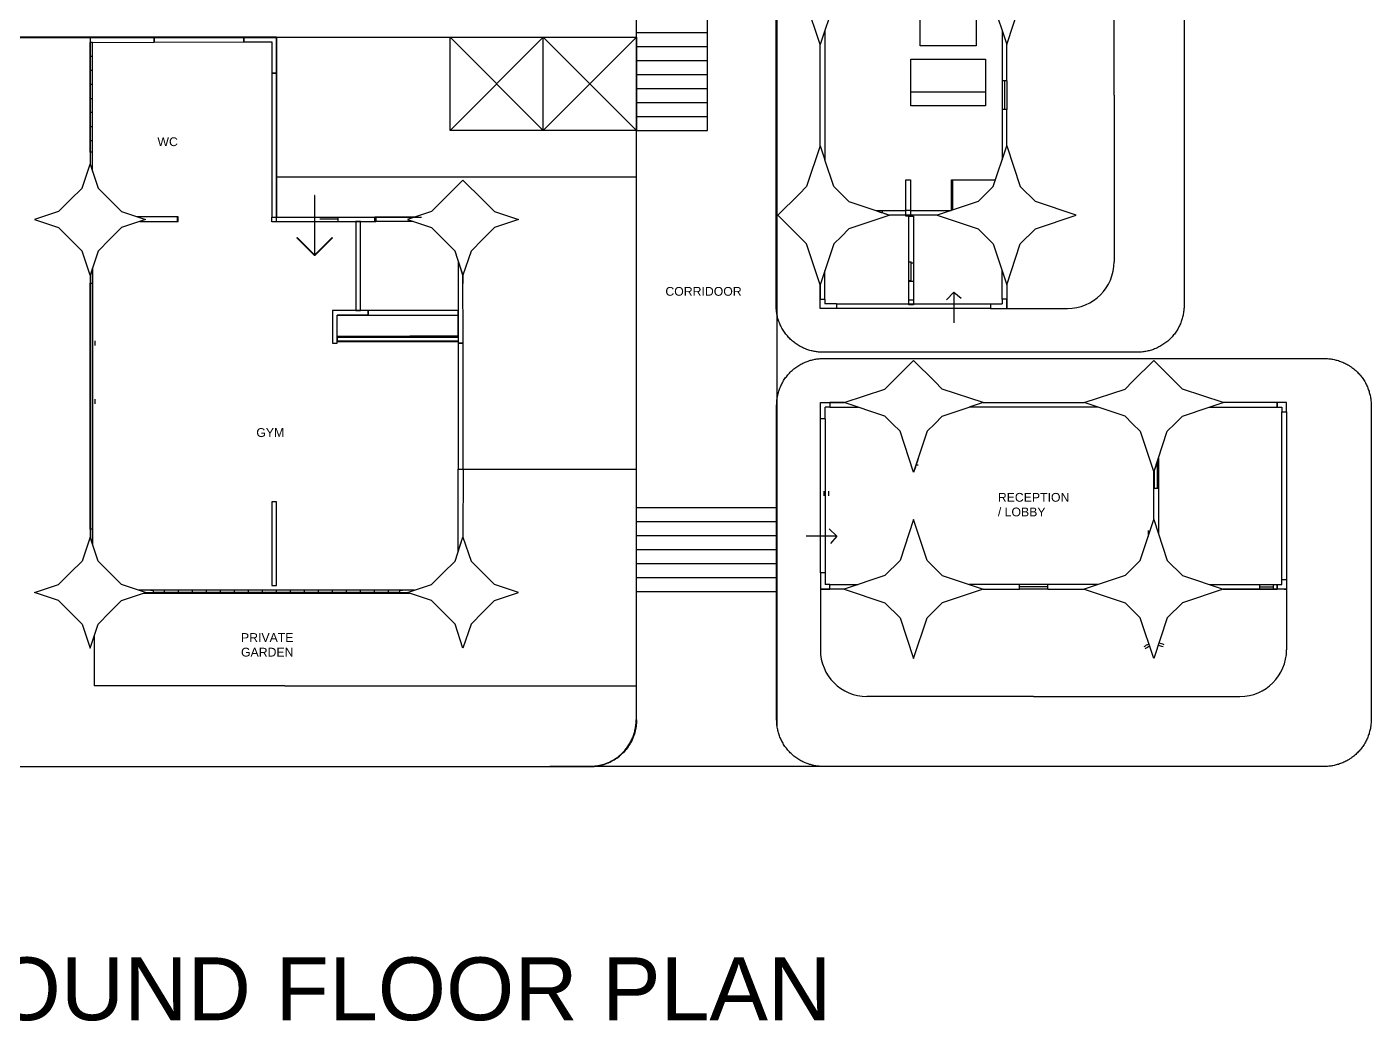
# Model space of a CAD drawing. Header units: metres. Extents: x -79796 to 428529, y -36333 to 94467.
# Drawn here: x -65106 to -36274, y -20671 to 655 of the extents above; entities that cross this region are included whole.
import ezdxf

# ---------------------------------------------------------------- set-up
doc = ezdxf.new("R2010")
doc.units = ezdxf.units.M
for name, color, linetype, true_color in [('floors', 3, 'Continuous', 0x00ff00), ('Make2D$Visible$ClippingPlaneIntersections$columns', 1, 'Continuous', 0xff0000), ('Make2D$Visible$ClippingPlaneIntersections$glasses', 4, 'Continuous', 0x00ffff), ('Make2D$Visible$Curves$balconies', 2, 'Continuous', 0xffff00), ('Make2D$Visible$Curves$columns', 1, 'Continuous', 0xff0000), ('Make2D$Visible$Curves$floors', 3, 'Continuous', 0x00ff00), ('Make2D$Visible$Curves$glasses', 4, 'Continuous', 0x00ffff), ('slabs', 5, 'Continuous', 0x0000ff)]:
    doc.layers.add(name, color=color, linetype=linetype, true_color=true_color)
doc.layers.add('Make2D$Visible$ClippingPlaneIntersections$Default', color=7, linetype='Continuous')
doc.layers.add('Make2D$Visible$Curves$Default', color=7, linetype='Continuous')
doc.styles.add('Default', font='arial.ttf')

# ---------------------------------------------------------------- blocks, each defined once
blk = doc.blocks.new('1B2P-flat-6-flat-1')
at = {"color": 0, "linetype": 'ByBlock', "lineweight": -2}
for p, q in [((953416, 1572562), (954718, 1572562)), ((955718, 1567137), (955718, 1571562)), ((955718, 1567137), (955718, 1563562)), ((953416, 1562562), (954718, 1562562))]:
    blk.add_line(p, q, dxfattribs=at)
at = {"color": 0, "linetype": 'Continuous', "lineweight": -2}
for q in [(952125, 1562750), (952282, 1562255), (952436, 1562783)]:
    blk.add_line((952282, 1562912), q, dxfattribs=at)
at = {"color": 0, "linetype": 'ByBlock', "lineweight": -2}
for centre, start, end in [((954718, 1571562), 0, 90), ((954718, 1563562), 270, 0)]:
    blk.add_arc(centre, 1000, start, end, dxfattribs=at)
at = {"layer": 'Make2D$Visible$ClippingPlaneIntersections$columns'}
for p, q in [((949416, 1571202), (949124, 1570327)), ((949516, 1570902), (949416, 1571202)), ((953124, 1570327), (953416, 1571202)), ((953416, 1571202), (953707, 1570327)), ((949707, 1570327), (949516, 1570902)), ((949124, 1570327), (948963, 1570165)), ((949707, 1570327), (949869, 1570165)), ((953124, 1570327), (952801, 1570004)), ((953707, 1570327), (954031, 1570004)), ((948963, 1570165), (948509, 1569712)), ((949869, 1570165), (950031, 1570004)), ((950905, 1569712), (950031, 1570004)), ((951926, 1569712), (952801, 1570004)), ((954031, 1570004), (954905, 1569712)), ((948509, 1569712), (948963, 1569259)), ((950031, 1569420), (950905, 1569712)), ((952801, 1569420), (951926, 1569712)), ((954905, 1569712), (954031, 1569420)), ((950031, 1569420), (949869, 1569259)), ((952801, 1569420), (953124, 1569097)), ((954031, 1569420), (953707, 1569097)), ((948963, 1569259), (949124, 1569097)), ((949416, 1568222), (949124, 1569097)), ((949707, 1569097), (949416, 1568222)), ((949869, 1569259), (949707, 1569097)), ((953124, 1569097), (953416, 1568222)), ((953416, 1568222), (953707, 1569097)), ((949416, 1566052), (949124, 1565177)), ((953124, 1565177), (953416, 1566052)), ((953416, 1566052), (953707, 1565177)), ((949707, 1565177), (949516, 1565752)), ((948509, 1564562), (948963, 1565015)), ((948963, 1565015), (949124, 1565177)), ((949869, 1565015), (949707, 1565177)), ((950031, 1564854), (949869, 1565015)), ((952801, 1564854), (953124, 1565177)), ((954031, 1564854), (953707, 1565177)), ((950031, 1564854), (950905, 1564562)), ((952801, 1564854), (951926, 1564562)), ((954905, 1564562), (954031, 1564854)), ((948963, 1564109), (948509, 1564562)), ((950905, 1564562), (950031, 1564270)), ((951926, 1564562), (952801, 1564270)), ((954031, 1564270), (954905, 1564562)), ((949869, 1564109), (950031, 1564270)), ((953124, 1563947), (952801, 1564270)), ((953707, 1563947), (954031, 1564270)), ((949124, 1563947), (948963, 1564109)), ((949416, 1563072), (949124, 1563947)), ((949707, 1563947), (949416, 1563072)), ((949707, 1563947), (949869, 1564109)), ((953124, 1563947), (953416, 1563072)), ((953416, 1563072), (953707, 1563947))]:
    blk.add_line(p, q, dxfattribs=at)
at = {"layer": 'Make2D$Visible$ClippingPlaneIntersections$Default'}
for p, q in [((949415, 1572562), (949415, 1572362)), ((949616, 1572562), (949415, 1572562)), ((949616, 1572562), (953216, 1572562)), ((949616, 1572462), (949616, 1572562)), ((953216, 1572562), (953416, 1572562)), ((953216, 1572562), (953216, 1572462)), ((953416, 1572562), (953416, 1572362)), ((949415, 1572362), (949416, 1571201)), ((949516, 1572362), (949415, 1572362)), ((949415, 1572362), (949516, 1572362)), ((949516, 1572462), (949616, 1572462)), ((949516, 1572362), (949516, 1572462)), ((949516, 1570902), (949516, 1572362)), ((953216, 1572462), (949616, 1572462)), ((953316, 1572462), (953216, 1572462)), ((953316, 1572362), (953316, 1572462)), ((953416, 1572362), (953316, 1572362)), ((949516, 1570902), (949416, 1571201)), ((950605, 1569812), (952226, 1569812)), ((951926, 1569712), (950905, 1569712)), ((949516, 1568522), (949516, 1565752)), ((949416, 1568222), (949416, 1568222)), ((949416, 1566052), (949416, 1568222)), ((949416, 1566052), (949516, 1565752)), ((951253, 1565323), (951353, 1565323)), ((951253, 1564662), (951253, 1565323)), ((951353, 1565323), (951353, 1564662)), ((952233, 1565323), (952253, 1565323)), ((952233, 1564664), (952233, 1565323)), ((952253, 1565323), (952253, 1564671)), ((950605, 1564662), (951253, 1564662)), ((951926, 1564562), (950905, 1564562)), ((951353, 1564662), (951253, 1564662)), ((951316, 1562643), (951316, 1564543)), ((951316, 1564543), (951416, 1564543)), ((951353, 1564662), (952226, 1564662)), ((951416, 1564543), (951416, 1562643)), ((949516, 1563372), (949416, 1563072)), ((949516, 1562762), (949516, 1563372)), ((953316, 1562762), (953316, 1563372)), ((949416, 1563072), (949416, 1562762)), ((953416, 1563072), (953416, 1562762)), ((949416, 1562762), (949516, 1562762)), ((949416, 1562562), (949416, 1562762)), ((949516, 1562762), (949516, 1562662)), ((953315, 1562762), (953315, 1562662)), ((953416, 1562762), (953315, 1562762)), ((953416, 1562562), (953416, 1562762)), ((949762, 1562562), (949416, 1562562)), ((949762, 1562662), (949516, 1562662)), ((949762, 1562662), (949762, 1562562)), ((949762, 1562662), (953069, 1562662)), ((953069, 1562562), (949762, 1562562)), ((951416, 1562643), (951316, 1562643)), ((953069, 1562662), (953315, 1562662)), ((953069, 1562662), (953069, 1562562)), ((953069, 1562562), (953416, 1562562))]:
    blk.add_line(p, q, dxfattribs=at)
for centre, radius, start, end in [((995706, 1707272), 144670, 251.83543, 251.96286), ((995702, 1702109), 144656, 251.83538, 251.96287)]:
    blk.add_arc(centre, radius, start, end, dxfattribs=at)
at = {"layer": 'Make2D$Visible$ClippingPlaneIntersections$glasses'}
for p, q in [((953315, 1572281), (953315, 1572362)), ((953315, 1572362), (953416, 1572362)), ((953416, 1572281), (953315, 1572281)), ((953316, 1571982), (953316, 1572281)), ((953366, 1571982), (953366, 1572281)), ((953416, 1572362), (953416, 1572281)), ((953315, 1571982), (953416, 1571982)), ((953315, 1570902), (953315, 1571982)), ((953416, 1571982), (953416, 1571201)), ((953315, 1570902), (953416, 1571201)), ((953316, 1568522), (953316, 1567443)), ((953416, 1567443), (953416, 1568222)), ((953416, 1567443), (953316, 1567443)), ((953316, 1567443), (953316, 1566831)), ((953366, 1567443), (953366, 1566831)), ((953416, 1566831), (953316, 1566831)), ((953316, 1566831), (953316, 1565752)), ((953416, 1566052), (953416, 1566831))]:
    blk.add_line(p, q, dxfattribs=at)
at = {"layer": 'Make2D$Visible$Curves$balconies'}
for p, q in [((953416, 1572512), (953416, 1572562)), ((953416, 1572211), (953416, 1572362)), ((953416, 1571202), (953416, 1572211))]:
    blk.add_line(p, q, dxfattribs=at)
for radius, start, end in [(450, 156.3179, 171.6025), (400, 156.3179, 172.8729), (400, 199.0174, 214.5793), (450, 198.9528, 214.5793)]:
    blk.add_arc((955023, 1569755), radius, start, end, dxfattribs=at)
at = {"layer": 'Make2D$Visible$Curves$Default'}
for p, q in [((950616, 1570462), (950616, 1572462)), ((952216, 1572462), (952216, 1570462)), ((952709, 1572462), (952709, 1572167)), ((952709, 1572167), (952216, 1572167)), ((952216, 1570462), (950616, 1570462)), ((950753, 1569793), (950663, 1569793)), ((950753, 1569793), (950753, 1569812)), ((951253, 1569793), (950753, 1569793)), ((951253, 1569731), (950854, 1569731)), ((951253, 1569712), (951253, 1569812)), ((951359, 1569593), (952159, 1569593)), ((951359, 1569393), (951359, 1569593)), ((952829, 1569393), (951359, 1569393)), ((952159, 1569593), (952284, 1569593)), ((951559, 1568793), (952159, 1568793)), ((951559, 1568193), (951559, 1568793)), ((952159, 1568793), (952759, 1568793)), ((952759, 1568793), (952759, 1568193)), ((949516, 1568522), (949516, 1568522)), ((949416, 1568222), (949416, 1568222)), ((952759, 1568193), (951559, 1568193)), ((951359, 1567912), (952159, 1567912)), ((951359, 1567212), (951359, 1567912)), ((952159, 1567912), (952959, 1567912)), ((952959, 1567912), (952959, 1567212)), ((951359, 1567212), (952159, 1567212)), ((951359, 1566912), (951359, 1567212)), ((952159, 1567212), (952959, 1567212)), ((952959, 1567212), (952959, 1566912)), ((952959, 1566912), (951359, 1566912)), ((949416, 1566052), (949416, 1566052)), ((952253, 1565323), (953173, 1565323)), ((950753, 1564614), (950753, 1564662)), ((951253, 1564562), (951253, 1564662)), ((951253, 1564547), (951253, 1564562)), ((951253, 1564544), (951253, 1564547)), ((951253, 1564543), (951253, 1564544)), ((951253, 1564543), (951253, 1564543)), ((951316, 1564543), (951254, 1564543)), ((951353, 1564662), (951353, 1564543)), ((951316, 1563562), (951366, 1563562)), ((951366, 1563162), (951366, 1563562)), ((951366, 1563543), (951416, 1563543)), ((949416, 1563072), (949416, 1563072)), ((951316, 1563162), (951366, 1563162)), ((951416, 1563143), (951316, 1563143)), ((951366, 1563143), (951366, 1563162)), ((951416, 1562743), (951316, 1562743))]:
    blk.add_line(p, q, dxfattribs=at)
at = {"layer": 'Make2D$Visible$Curves$Default', "extrusion": (0, 0, -1)}
blk.add_arc((-951254, 1564546), 3.74, 260.1223, 280.933, dxfattribs=at)
at = {"layer": 'Make2D$Visible$Curves$floors'}
for p, q in [((953416, 1572362), (953416, 1571201)), ((953416, 1567443), (953416, 1566831)), ((949416, 1562562), (949416, 1563072)), ((953416, 1563072), (953416, 1562562))]:
    blk.add_line(p, q, dxfattribs=at)
at = {"layer": 'Make2D$Visible$Curves$glasses'}
for p, q in [((953416, 1571201), (953416, 1571201)), ((953315, 1570902), (953315, 1570900))]:
    blk.add_line(p, q, dxfattribs=at)
blk = doc.blocks.new('SLAB 1 B 2P-flat-6-flat-1')
at = {"layer": 'slabs'}
for points in [[(948470, 1572512), (948470, 1572534), (948471, 1572557), (948472, 1572579), (948474, 1572602), (948476, 1572625), (948479, 1572648), (948482, 1572671), (948486, 1572694), (948491, 1572717), (948496, 1572740), (948502, 1572764), (948508, 1572787), (948515, 1572810), (948523, 1572834), (948531, 1572857), (948540, 1572880), (948549, 1572903), (948559, 1572926), (948570, 1572949), (948581, 1572971), (948593, 1572994), (948606, 1573016), (948619, 1573038), (948633, 1573059), (948647, 1573080), (948662, 1573101), (948677, 1573122), (948693, 1573142), (948710, 1573162), (948727, 1573182), (948744, 1573201), (948763, 1573219), (948781, 1573237), (948800, 1573255), (948819, 1573272), (948839, 1573288), (948860, 1573304), (948880, 1573320), (948901, 1573335), (948922, 1573349), (948944, 1573363), (948966, 1573376), (948988, 1573388), (949010, 1573400), (949033, 1573412), (949056, 1573422), (949079, 1573432), (949102, 1573442), (949125, 1573451), (949148, 1573459), (949171, 1573466), (949194, 1573473), (949218, 1573480), (949241, 1573486), (949264, 1573491), (949288, 1573495), (949311, 1573499), (949334, 1573503), (949357, 1573506), (949380, 1573508), (949402, 1573510), (949425, 1573511), (949447, 1573512), (949470, 1573512)], [(949470, 1573512), (956220, 1573512)], [(956220, 1573512), (956242, 1573512), (956264, 1573511), (956287, 1573510), (956309, 1573508), (956332, 1573506), (956355, 1573503), (956378, 1573499), (956402, 1573495), (956425, 1573491), (956448, 1573486), (956471, 1573480), (956495, 1573473), (956518, 1573466), (956541, 1573459), (956565, 1573451), (956588, 1573442), (956611, 1573432), (956634, 1573422), (956656, 1573412), (956679, 1573400), (956701, 1573388), (956723, 1573376), (956745, 1573363), (956767, 1573349), (956788, 1573335), (956809, 1573320), (956830, 1573304), (956850, 1573288), (956870, 1573272), (956889, 1573255), (956908, 1573237), (956927, 1573219), (956945, 1573201), (956962, 1573182), (956979, 1573162), (956996, 1573142), (957012, 1573122), (957027, 1573101), (957042, 1573080), (957057, 1573059), (957070, 1573038), (957083, 1573016), (957096, 1572994), (957108, 1572971), (957119, 1572949), (957130, 1572926), (957140, 1572903), (957149, 1572880), (957158, 1572857), (957166, 1572834), (957174, 1572810), (957181, 1572787), (957187, 1572764), (957193, 1572740), (957198, 1572717), (957203, 1572694), (957207, 1572671), (957210, 1572648), (957213, 1572625), (957216, 1572602), (957217, 1572579), (957219, 1572557), (957219, 1572534), (957220, 1572512)], [(948470, 1561762), (948470, 1572512)], [(957220, 1572512), (957220, 1561762)], [(949470, 1560762), (949447, 1560762), (949425, 1560763), (949402, 1560764), (949380, 1560766), (949357, 1560768), (949334, 1560771), (949311, 1560775), (949288, 1560779), (949264, 1560783), (949241, 1560789), (949218, 1560794), (949194, 1560801), (949171, 1560808), (949148, 1560815), (949125, 1560823), (949102, 1560832), (949079, 1560842), (949056, 1560852), (949033, 1560862), (949010, 1560874), (948988, 1560886), (948966, 1560898), (948944, 1560911), (948922, 1560925), (948901, 1560939), (948880, 1560954), (948860, 1560970), (948839, 1560986), (948819, 1561002), (948800, 1561019), (948781, 1561037), (948763, 1561055), (948744, 1561073), (948727, 1561092), (948710, 1561112), (948693, 1561132), (948677, 1561152), (948662, 1561173), (948647, 1561194), (948633, 1561215), (948619, 1561236), (948606, 1561258), (948593, 1561280), (948581, 1561303), (948570, 1561325), (948559, 1561348), (948549, 1561371), (948540, 1561394), (948531, 1561417), (948523, 1561440), (948515, 1561464), (948508, 1561487), (948502, 1561510), (948496, 1561534), (948491, 1561557), (948486, 1561580), (948482, 1561603), (948479, 1561626), (948476, 1561649), (948474, 1561672), (948472, 1561695), (948471, 1561717), (948470, 1561740), (948470, 1561762)], [(957220, 1561762), (957219, 1561740), (957219, 1561717), (957217, 1561695), (957216, 1561672), (957213, 1561649), (957210, 1561626), (957207, 1561603), (957203, 1561580), (957198, 1561557), (957193, 1561534), (957187, 1561510), (957181, 1561487), (957174, 1561464), (957166, 1561440), (957158, 1561417), (957149, 1561394), (957140, 1561371), (957130, 1561348), (957119, 1561325), (957108, 1561303), (957096, 1561280), (957083, 1561258), (957070, 1561236), (957057, 1561215), (957042, 1561194), (957027, 1561173), (957012, 1561152), (956996, 1561132), (956979, 1561112), (956962, 1561092), (956945, 1561073), (956927, 1561055), (956908, 1561037), (956889, 1561019), (956870, 1561002), (956850, 1560986), (956830, 1560970), (956809, 1560954), (956788, 1560939), (956767, 1560925), (956745, 1560911), (956723, 1560898), (956701, 1560886), (956679, 1560874), (956656, 1560862), (956634, 1560852), (956611, 1560842), (956588, 1560832), (956565, 1560823), (956541, 1560815), (956518, 1560808), (956495, 1560801), (956471, 1560794), (956448, 1560789), (956425, 1560783), (956402, 1560779), (956378, 1560775), (956355, 1560771), (956332, 1560768), (956309, 1560766), (956287, 1560764), (956264, 1560763), (956242, 1560762), (956220, 1560762)], [(956220, 1560762), (949470, 1560762)]]:
    blk.add_lwpolyline(points, dxfattribs=at)

msp = doc.modelspace()

# ---------------------------------------------------------------- linework, layer by layer
for p, q in [((-52029, -14211), (-52029, 17909)), ((-49011, -14367), (-49011, 17809)), ((-50511, -1566), (-50511, 7334)), ((-49011, -1566), (-49011, 7334)), ((-59754, 434), (-68026, 434)), ((-63987, 425), (-59754, 434)), ((-59754, 434), (-59752, -3429)), ((-59752, 421), (-59752, 434)), ((-54030, 434), (-56030, -1566)), ((-56030, 434), (-54030, -1566)), ((-56030, -1566), (-56030, 434)), ((-52030, 434), (-54030, -1566)), ((-54030, 434), (-52030, -1566)), ((-54030, -1566), (-54030, 434)), ((-52030, 534), (-50511, 534)), ((-52030, 434), (-52030, -1566)), ((-49036, 534), (-49011, 534)), ((-52030, 234), (-50511, 234)), ((-49036, 234), (-49011, 234)), ((-52030, -66), (-50511, -66)), ((-49036, -66), (-49011, -66)), ((-52030, -366), (-50511, -366)), ((-49036, -366), (-49011, -366)), ((-52030, -666), (-50511, -666)), ((-49036, -666), (-49011, -666)), ((-52030, -966), (-50511, -966)), ((-49036, -966), (-49011, -966)), ((-52030, -1266), (-50511, -1266)), ((-49036, -1266), (-49011, -1266)), ((-52030, -1566), (-56030, -1566)), ((-52030, -1566), (-50511, -1566)), ((-49036, -1566), (-49011, -1566)), ((-59752, -3429), (-56641, -3425)), ((-55751, -8829), (-52029, -8829)), ((-52029, -9654), (-49011, -9654)), ((-52029, -9954), (-49011, -9954)), ((-52029, -10254), (-49011, -10254)), ((-52029, -10554), (-49011, -10554)), ((-52029, -10854), (-49011, -10854)), ((-52029, -11154), (-49011, -11154)), ((-59576, -11479), (-59576, -11492)), ((-52029, -11454), (-49011, -11454)), ((-48087, -11405), (-48087, -12707)), ((-38087, -11405), (-38087, -12707)), ((-63666, -12411), (-63666, -12710)), ((-63666, -12710), (-63666, -13479)), ((-59576, -13479), (-63666, -13479)), ((-59576, -13479), (-54293, -13479)), ((-54293, -13479), (-52029, -13479)), ((-43512, -13707), (-47087, -13707)), ((-43512, -13707), (-39087, -13707)), ((-63666, -15210), (-63666, -15211)), ((-63666, -15210), (-63666, -15211)), ((-55717, -15210), (-55717, -15211)), ((-47580, -15209), (-53890, -15209))]:
    msp.add_line(p, q)
at = {"linetype": 'Continuous'}
for p, q in [((-58929, -2963), (-58939, -2963)), ((-58939, -2963), (-58939, -4243)), ((-58934, -2963), (-58934, -4243)), ((-58929, -4243), (-58929, -2963)), ((-58929, -3603), (-58939, -3603)), ((-59310, -3860), (-59317, -3867)), ((-59317, -3867), (-58938, -4246)), ((-58931, -4239), (-59310, -3860)), ((-58938, -4239), (-58558, -3860)), ((-58551, -3867), (-58931, -4246)), ((-58558, -3860), (-58551, -3867)), ((-59117, -4053), (-59131, -4053)), ((-59124, -4046), (-59124, -4060)), ((-58939, -4243), (-58929, -4243)), ((-58931, -4246), (-58938, -4239)), ((-58938, -4246), (-58931, -4239)), ((-58751, -4053), (-58737, -4053)), ((-58744, -4060), (-58744, -4046)), ((-47737, -10272), (-48394, -10272)), ((-47737, -10272), (-47899, -10114)), ((-47737, -10272), (-47866, -10425))]:
    msp.add_line(p, q, dxfattribs=at)
msp.add_lwpolyline([(-52030, 2858), (-68026, 2858), (-68026, 434), (-52030, 434)], close=True)
for points in [[(-62602, -11492), (-56901, -11492)], [(-66483, -15210), (-52995, -15210)]]:
    msp.add_lwpolyline(points)
for centre, start, end in [((-47087, -12707), 180, 270), ((-39087, -12707), 270, 0)]:
    msp.add_arc(centre, 1000, start, end)
at = {"layer": 'floors'}
msp.add_lwpolyline([(-59753, -1527), (-59753, -381)], dxfattribs=at)
msp.add_lwpolyline([(-59753, -1527), (-59753, -381)], dxfattribs=at)
at = {"layer": 'Make2D$Visible$ClippingPlaneIntersections$columns'}
for p, q in [((-63923, -2804), (-63752, -2289)), ((-63752, -2289), (-63580, -2804)), ((-63923, -2804), (-64175, -3056)), ((-63580, -2804), (-63328, -3056)), ((-56175, -3056), (-55752, -2632)), ((-55752, -2632), (-55328, -3056)), ((-64427, -3307), (-64175, -3056)), ((-63077, -3307), (-63328, -3056)), ((-56427, -3307), (-56175, -3056)), ((-55077, -3307), (-55328, -3056)), ((-64427, -3307), (-64941, -3479)), ((-63077, -3307), (-62562, -3479)), ((-56427, -3307), (-56941, -3479)), ((-55077, -3307), (-54562, -3479)), ((-64941, -3479), (-64427, -3651)), ((-64427, -3651), (-64175, -3902)), ((-63077, -3651), (-63328, -3902)), ((-62562, -3479), (-63077, -3651)), ((-56941, -3479), (-56427, -3651)), ((-56427, -3651), (-56175, -3902)), ((-55077, -3651), (-55328, -3902)), ((-54562, -3479), (-55077, -3651)), ((-63923, -4154), (-64175, -3902)), ((-63580, -4154), (-63328, -3902)), ((-55923, -4154), (-56175, -3902)), ((-55580, -4154), (-55328, -3902)), ((-63752, -4669), (-63923, -4154)), ((-63580, -4154), (-63752, -4669)), ((-55752, -4669), (-55923, -4154)), ((-55580, -4154), (-55752, -4669)), ((-46540, -6952), (-46087, -6498)), ((-46087, -6498), (-45634, -6952)), ((-40937, -6498), (-41390, -6952)), ((-40484, -6952), (-40937, -6498)), ((-47576, -7405), (-46702, -7113)), ((-46702, -7113), (-46540, -6952)), ((-45634, -6952), (-45472, -7113)), ((-44597, -7405), (-45472, -7113)), ((-42426, -7405), (-41552, -7113)), ((-41390, -6952), (-41552, -7113)), ((-40322, -7113), (-40484, -6952)), ((-39447, -7405), (-40322, -7113)), ((-46702, -7697), (-47576, -7405)), ((-41552, -7697), (-42426, -7405)), ((-39747, -7505), (-39447, -7405)), ((-46702, -7697), (-46540, -7858)), ((-45634, -7858), (-45472, -7697)), ((-45472, -7697), (-44897, -7505)), ((-41390, -7858), (-41552, -7697)), ((-40322, -7697), (-40484, -7858)), ((-40322, -7697), (-39747, -7505)), ((-46540, -7858), (-46378, -8020)), ((-46087, -8895), (-46378, -8020)), ((-45795, -8020), (-46087, -8895)), ((-45795, -8020), (-45634, -7858)), ((-41228, -8020), (-41390, -7858)), ((-41228, -8020), (-40937, -8895)), ((-40937, -8895), (-40645, -8020)), ((-40484, -7858), (-40645, -8020)), ((-46087, -9915), (-46378, -10790)), ((-45795, -10790), (-46087, -9915)), ((-41228, -10790), (-40937, -9915)), ((-40937, -9915), (-40645, -10790)), ((-63752, -10289), (-63923, -10804)), ((-63580, -10804), (-63752, -10289)), ((-55923, -10804), (-55752, -10289)), ((-55752, -10289), (-55580, -10804)), ((-63923, -10804), (-64175, -11056)), ((-63580, -10804), (-63328, -11056)), ((-55923, -10804), (-56175, -11056)), ((-55580, -10804), (-55328, -11056)), ((-46702, -11113), (-46378, -10790)), ((-45795, -10790), (-45472, -11113)), ((-41228, -10790), (-41552, -11113)), ((-40322, -11113), (-40645, -10790)), ((-64427, -11307), (-64175, -11056)), ((-63077, -11307), (-63328, -11056)), ((-56427, -11307), (-56175, -11056)), ((-55077, -11307), (-55328, -11056)), ((-46702, -11113), (-47576, -11405)), ((-45472, -11113), (-44597, -11405)), ((-41552, -11113), (-42426, -11405)), ((-40322, -11113), (-39447, -11405)), ((-64941, -11479), (-64427, -11307)), ((-64427, -11651), (-64941, -11479)), ((-62710, -11430), (-63077, -11307)), ((-63077, -11651), (-62562, -11479)), ((-56941, -11479), (-56427, -11307)), ((-56427, -11651), (-56941, -11479)), ((-54562, -11479), (-55077, -11307)), ((-55077, -11651), (-54562, -11479)), ((-47576, -11405), (-46702, -11697)), ((-44597, -11405), (-45472, -11697)), ((-42426, -11405), (-41552, -11697)), ((-39447, -11405), (-40322, -11697)), ((-64427, -11651), (-64175, -11902)), ((-63077, -11651), (-63328, -11902)), ((-56427, -11651), (-56175, -11902)), ((-55077, -11651), (-55328, -11902)), ((-46702, -11697), (-46378, -12020)), ((-45795, -12020), (-45472, -11697)), ((-41228, -12020), (-41552, -11697)), ((-40322, -11697), (-40645, -12020)), ((-63923, -12154), (-64175, -11902)), ((-63580, -12154), (-63328, -11902)), ((-55923, -12154), (-56175, -11902)), ((-55580, -12154), (-55328, -11902)), ((-46378, -12020), (-46087, -12895)), ((-46087, -12895), (-45795, -12020)), ((-40937, -12895), (-41228, -12020)), ((-40645, -12020), (-40937, -12895)), ((-63923, -12154), (-63752, -12669)), ((-63752, -12669), (-63580, -12154)), ((-55752, -12669), (-55923, -12154)), ((-55580, -12154), (-55752, -12669))]:
    msp.add_line(p, q, dxfattribs=at)
at = {"layer": 'Make2D$Visible$ClippingPlaneIntersections$Default'}
for p, q in [((-62375, 427), (-63752, 421)), ((-63752, 421), (-63752, 321)), ((-63752, 321), (-62375, 327)), ((-60452, 434), (-62375, 427)), ((-62375, 427), (-62375, 327)), ((-62375, 327), (-62375, 427)), ((-62375, 327), (-60452, 334)), ((-60452, 334), (-60452, 434)), ((-59754, 434), (-60452, 434)), ((-60452, 434), (-60452, 334)), ((-60452, 334), (-59852, 334)), ((-59852, 334), (-59852, -335)), ((-59752, -335), (-59754, 434)), ((-59752, -335), (-59852, -335)), ((-59852, -335), (-59852, -3429)), ((-59852, -335), (-59752, -335)), ((-59752, -3429), (-59752, -335)), ((-61859, -3420), (-62738, -3420)), ((-61883, -3429), (-61883, -3529)), ((-61859, -3517), (-61859, -3420)), ((-59852, -3429), (-59752, -3429)), ((-59852, -3529), (-59852, -3429)), ((-59752, -3429), (-57620, -3429)), ((-59752, -3529), (-59752, -3429)), ((-59752, -3429), (-59752, -3429)), ((-57645, -3517), (-57645, -3420)), ((-57645, -3420), (-56766, -3420)), ((-57620, -3429), (-57621, -3529)), ((-62681, -3519), (-61859, -3517)), ((-57621, -3529), (-59852, -3529)), ((-57952, -3517), (-58052, -3517)), ((-58052, -3517), (-58052, -5429)), ((-57952, -5429), (-57952, -3517)), ((-56823, -3519), (-57645, -3517)), ((-63702, -4842), (-63702, -4521)), ((-55852, -4369), (-55852, -6129)), ((-55852, -4369), (-55752, -4668)), ((-63752, -4669), (-63752, -4842)), ((-63752, -4842), (-63702, -4842)), ((-55751, -6129), (-55752, -4668)), ((-57783, -5429), (-58552, -5431)), ((-58552, -5431), (-58552, -6129)), ((-58052, -5429), (-57952, -5429)), ((-57783, -5429), (-57783, -5529)), ((-55852, -5429), (-57783, -5429)), ((-57783, -5529), (-57783, -5429)), ((-55852, -5529), (-55852, -5429)), ((-57783, -5529), (-58452, -5529)), ((-58452, -6129), (-58452, -5529)), ((-58452, -5529), (-57783, -5529)), ((-57783, -5529), (-55852, -5529)), ((-55852, -5529), (-55852, -5529)), ((-55852, -5979), (-55852, -5529)), ((-58452, -5979), (-56892, -5979)), ((-58452, -5999), (-57932, -5999)), ((-57932, -5999), (-57412, -5999)), ((-57412, -5999), (-57412, -5979)), ((-57412, -5999), (-56892, -5999)), ((-56892, -5999), (-56892, -5979)), ((-56372, -5979), (-56892, -5979)), ((-56892, -5999), (-56372, -5999)), ((-56372, -5999), (-56372, -5979)), ((-55852, -5979), (-56372, -5979)), ((-56372, -5999), (-55852, -5999)), ((-63650, -6079), (-63650, -6179)), ((-58552, -6129), (-58452, -6129)), ((-55852, -6129), (-55751, -6129)), ((-63651, -7329), (-63651, -7429)), ((-48087, -7751), (-48087, -7405)), ((-48087, -7405), (-47887, -7405)), ((-47576, -7405), (-47887, -7405)), ((-47887, -7405), (-47887, -7505)), ((-47276, -7505), (-47576, -7405)), ((-44597, -7405), (-44897, -7505)), ((-44597, -7405), (-42426, -7405)), ((-42426, -7405), (-42426, -7405)), ((-39747, -7505), (-39448, -7405)), ((-38287, -7404), (-39448, -7405)), ((-38087, -7404), (-38287, -7404)), ((-38287, -7404), (-38287, -7505)), ((-38287, -7505), (-38287, -7404)), ((-38087, -7605), (-38087, -7404)), ((-48087, -11058), (-48087, -7751)), ((-47987, -7751), (-48087, -7751)), ((-47887, -7505), (-47987, -7505)), ((-47987, -7751), (-47987, -7505)), ((-47987, -7751), (-47987, -11058)), ((-47887, -7505), (-47276, -7505)), ((-42126, -7505), (-44897, -7505)), ((-39747, -7505), (-38287, -7505)), ((-38287, -7505), (-38187, -7505)), ((-38187, -7505), (-38187, -7605)), ((-38187, -7605), (-38087, -7605)), ((-38187, -11205), (-38187, -7605)), ((-38087, -7605), (-38087, -11205)), ((-40837, -8595), (-40837, -10215)), ((-40937, -9915), (-40937, -8895)), ((-48006, -9405), (-48006, -9305)), ((-59752, -9529), (-59852, -9529)), ((-59852, -9529), (-59852, -11329)), ((-59752, -11329), (-59752, -9529)), ((-63752, -10116), (-63752, -10289)), ((-63702, -10116), (-63752, -10116)), ((-63702, -10439), (-63702, -10116)), ((-47987, -11058), (-48087, -11058)), ((-48087, -11058), (-48087, -11405)), ((-47987, -11058), (-47987, -11304)), ((-38087, -11205), (-38187, -11205)), ((-38187, -11305), (-38187, -11205)), ((-38087, -11205), (-38087, -11405)), ((-62562, -11479), (-62710, -11430)), ((-62389, -11430), (-62710, -11430)), ((-62562, -11479), (-62389, -11479)), ((-62389, -11479), (-62389, -11430)), ((-59852, -11329), (-59752, -11329)), ((-56792, -11429), (-57115, -11429)), ((-57115, -11429), (-57115, -11479)), ((-57115, -11479), (-57052, -11479)), ((-57052, -11479), (-56941, -11479)), ((-48087, -11405), (-47887, -11405)), ((-47887, -11304), (-47987, -11304)), ((-47887, -11405), (-47887, -11304)), ((-47887, -11305), (-47276, -11305)), ((-47576, -11405), (-47887, -11405)), ((-38287, -11405), (-38287, -11305)), ((-38287, -11305), (-38187, -11305)), ((-38087, -11405), (-38287, -11405))]:
    msp.add_line(p, q, dxfattribs=at)
for centre, radius, start, end in [((91460, -53691), 144656, 161.83538, 161.96287), ((96623, -53695), 144670, 161.83543, 161.96286)]:
    msp.add_arc(centre, radius, start, end, dxfattribs=at)
at = {"layer": 'Make2D$Visible$ClippingPlaneIntersections$glasses'}
for p, q in [((-63702, 321), (-63752, 321)), ((-63752, 21), (-63752, 321)), ((-63702, 21), (-63702, 321)), ((-63752, -267), (-63752, 21)), ((-63702, -267), (-63702, 21)), ((-63752, -579), (-63752, -267)), ((-63702, -579), (-63702, -267)), ((-63752, -879), (-63752, -579)), ((-63702, -879), (-63702, -579)), ((-63752, -1179), (-63752, -879)), ((-63702, -1179), (-63702, -879)), ((-63752, -1479), (-63752, -1179)), ((-63702, -1479), (-63702, -1179)), ((-63752, -1779), (-63752, -1479)), ((-63702, -1779), (-63702, -1479)), ((-63752, -2035), (-63752, -1779)), ((-63702, -2035), (-63702, -1779)), ((-63752, -2035), (-63752, -2289)), ((-63702, -2035), (-63752, -2035)), ((-63702, -2439), (-63702, -2035)), ((-63752, -4842), (-63752, -4842)), ((-63752, -5079), (-63752, -4842)), ((-63702, -5079), (-63702, -4842)), ((-63702, -4842), (-63702, -4842)), ((-63752, -5379), (-63752, -5079)), ((-63702, -5379), (-63702, -5079)), ((-63752, -5679), (-63752, -5379)), ((-63702, -5679), (-63702, -5379)), ((-63752, -5979), (-63752, -5679)), ((-63702, -5979), (-63702, -5679)), ((-63752, -6279), (-63752, -5979)), ((-63702, -6279), (-63702, -5979)), ((-63752, -6579), (-63752, -6279)), ((-63702, -6579), (-63702, -6279)), ((-55752, -6129), (-55852, -6129)), ((-55852, -6129), (-55852, -8829)), ((-55751, -8829), (-55751, -6129)), ((-63752, -6879), (-63752, -6579)), ((-63702, -6879), (-63702, -6579)), ((-63752, -7179), (-63752, -6879)), ((-63702, -7179), (-63702, -6879)), ((-63752, -7479), (-63752, -7179)), ((-63702, -7479), (-63702, -7179)), ((-63752, -7779), (-63752, -7479)), ((-63702, -7779), (-63702, -7479)), ((-63752, -8079), (-63752, -7779)), ((-63702, -8079), (-63702, -7779)), ((-63752, -8379), (-63752, -8079)), ((-63702, -8379), (-63702, -8079)), ((-63752, -8679), (-63752, -8379)), ((-63702, -8679), (-63702, -8379)), ((-63752, -8979), (-63752, -8679)), ((-63702, -8979), (-63702, -8679)), ((-55852, -8829), (-55751, -8829)), ((-55852, -8829), (-55751, -8829)), ((-55852, -10589), (-55852, -8829)), ((-55751, -8829), (-55752, -10290)), ((-63752, -9279), (-63752, -8979)), ((-63702, -9279), (-63702, -8979)), ((-63752, -9579), (-63752, -9279)), ((-63702, -9579), (-63702, -9279)), ((-63752, -9879), (-63752, -9579)), ((-63702, -9879), (-63702, -9579)), ((-63752, -10116), (-63752, -9879)), ((-63702, -10116), (-63702, -9879)), ((-63752, -10116), (-63752, -10116)), ((-63702, -10116), (-63702, -10116)), ((-55852, -10589), (-55752, -10290)), ((-62152, -11430), (-62389, -11430)), ((-62389, -11430), (-62389, -11430)), ((-62389, -11479), (-62389, -11480)), ((-62152, -11480), (-62389, -11480)), ((-61852, -11430), (-62152, -11430)), ((-61852, -11480), (-62152, -11480)), ((-61552, -11430), (-61852, -11430)), ((-61552, -11480), (-61852, -11480)), ((-61252, -11430), (-61552, -11430)), ((-61252, -11480), (-61552, -11480)), ((-60952, -11430), (-61252, -11430)), ((-60952, -11480), (-61252, -11480)), ((-60652, -11429), (-60952, -11430)), ((-60652, -11479), (-60952, -11480)), ((-60352, -11429), (-60652, -11429)), ((-60352, -11479), (-60652, -11479)), ((-60052, -11429), (-60352, -11429)), ((-60052, -11479), (-60352, -11479)), ((-59752, -11429), (-60052, -11429)), ((-59752, -11479), (-60052, -11479)), ((-59452, -11429), (-59752, -11429)), ((-59452, -11479), (-59752, -11479)), ((-59152, -11429), (-59452, -11429)), ((-59152, -11479), (-59452, -11479)), ((-58852, -11429), (-59152, -11429)), ((-58852, -11479), (-59152, -11479)), ((-58552, -11429), (-58852, -11429)), ((-58552, -11479), (-58852, -11479)), ((-58252, -11429), (-58552, -11429)), ((-58252, -11479), (-58552, -11479)), ((-57952, -11429), (-58252, -11429)), ((-57952, -11479), (-58252, -11479)), ((-57652, -11429), (-57952, -11429)), ((-57652, -11479), (-57952, -11479)), ((-57352, -11429), (-57652, -11429)), ((-57352, -11479), (-57652, -11479)), ((-57115, -11429), (-57352, -11429)), ((-57115, -11479), (-57352, -11479)), ((-57115, -11429), (-57115, -11429)), ((-57115, -11479), (-57115, -11479)), ((-43818, -11305), (-44897, -11305)), ((-44597, -11405), (-43818, -11405)), ((-43206, -11305), (-43818, -11305)), ((-43818, -11405), (-43818, -11305)), ((-43206, -11355), (-43818, -11355)), ((-42126, -11305), (-43206, -11305)), ((-43206, -11405), (-43206, -11305)), ((-43206, -11405), (-42426, -11405)), ((-39747, -11304), (-39448, -11405)), ((-39747, -11304), (-38667, -11304)), ((-38667, -11405), (-39448, -11405)), ((-38667, -11304), (-38667, -11405)), ((-38667, -11305), (-38367, -11305)), ((-38667, -11355), (-38367, -11355)), ((-38367, -11304), (-38287, -11304)), ((-38367, -11405), (-38367, -11304)), ((-38287, -11405), (-38367, -11405)), ((-38287, -11304), (-38287, -11405))]:
    msp.add_line(p, q, dxfattribs=at)
at = {"layer": 'Make2D$Visible$Curves$balconies'}
for p, q in [((-63752, 421), (-63752, 421)), ((-63752, 356), (-63752, -30)), ((-60103, -11479), (-59752, -11479)), ((-59752, -11479), (-59400, -11479)), ((-39447, -11405), (-38438, -11405)), ((-38438, -11405), (-38287, -11405)), ((-38137, -11405), (-38087, -11405))]:
    msp.add_line(p, q, dxfattribs=at)
for radius, start, end in [(450, 108.9528, 124.5793), (400, 109.0174, 124.5793), (400, 66.3179, 82.8729), (450, 66.3179, 81.6025)]:
    msp.add_arc((-40893, -13012), radius, start, end, dxfattribs=at)
at = {"layer": 'Make2D$Visible$Curves$columns'}
msp.add_line((-56132, -11099), (-56132, -11099), dxfattribs=at)
at = {"layer": 'Make2D$Visible$Curves$Default'}
for p, q in [((-62383, 434), (-63752, 421)), ((-63752, 321), (-63752, 321)), ((-62383, 434), (-62375, 427)), ((-60452, 434), (-62383, 434)), ((-62375, 334), (-62375, 334)), ((-62375, 327), (-62375, 327)), ((-59852, -335), (-59852, -335)), ((-59752, -335), (-59852, -335)), ((-59752, -335), (-59752, -335)), ((-58430, -3466), (-58430, -3429)), ((-58430, -3466), (-58824, -3466)), ((-58430, -3529), (-58430, -3466)), ((-55852, -4369), (-55852, -4369)), ((-63702, -4842), (-63702, -10116)), ((-55852, -5529), (-55852, -5429)), ((-55852, -5429), (-55852, -5429)), ((-55852, -5529), (-55852, -5529)), ((-58452, -5979), (-58452, -6079)), ((-58452, -6079), (-56892, -6079)), ((-58452, -6079), (-58452, -6079)), ((-57932, -6099), (-58452, -6099)), ((-57412, -6099), (-57932, -6099)), ((-57412, -6079), (-57412, -6099)), ((-56892, -6099), (-57412, -6099)), ((-56892, -6079), (-56892, -6099)), ((-56892, -6079), (-56372, -6079)), ((-56372, -6099), (-56892, -6099)), ((-56372, -6079), (-55852, -6079)), ((-56372, -6079), (-56372, -6099)), ((-55852, -6099), (-56372, -6099)), ((-47576, -7405), (-47576, -7405)), ((-44597, -7405), (-44597, -7405)), ((-42426, -7405), (-42426, -7405)), ((-42126, -7505), (-42126, -7505)), ((-46035, -8742), (-45987, -8742)), ((-40918, -9242), (-40918, -8843)), ((-40855, -8742), (-40855, -8652)), ((-40855, -8742), (-40837, -8742)), ((-40855, -9242), (-40855, -8742)), ((-47906, -9405), (-47906, -9305)), ((-40937, -9242), (-40837, -9242)), ((-41056, -10148), (-41056, -10273)), ((-59852, -10677), (-59852, -11177))]:
    msp.add_line(p, q, dxfattribs=at)
at = {"layer": 'Make2D$Visible$Curves$floors'}
for p, q in [((-63752, 421), (-63752, 421)), ((-63752, 356), (-63752, -2289)), ((-62375, 425), (-62375, 425)), ((-59753, -335), (-59753, -335)), ((-63752, -4842), (-63752, -10116)), ((-55752, -5039), (-55751, -4667)), ((-48087, -7405), (-47576, -7405)), ((-62389, -11479), (-57115, -11479)), ((-47576, -11405), (-48087, -11405)), ((-43206, -11405), (-43818, -11405)), ((-38287, -11405), (-39448, -11405))]:
    msp.add_line(p, q, dxfattribs=at)
at = {"layer": 'Make2D$Visible$Curves$glasses'}
for p, q in [((-63702, 21), (-63752, 21)), ((-63702, -279), (-63752, -279)), ((-63702, -579), (-63752, -579)), ((-63752, -879), (-63702, -879)), ((-63702, -1179), (-63752, -1179)), ((-63752, -1479), (-63702, -1479)), ((-63752, -1779), (-63702, -1779)), ((-63702, -4521), (-63702, -4779)), ((-63752, -4667), (-63752, -4779)), ((-63752, -4779), (-63752, -4779)), ((-63752, -4779), (-63752, -4842)), ((-63702, -4779), (-63702, -4779)), ((-63702, -4779), (-63702, -4842)), ((-63752, -10116), (-63752, -10179)), ((-63752, -10179), (-63752, -10179)), ((-63752, -10179), (-63752, -10290)), ((-63702, -10116), (-63702, -10179)), ((-63702, -10179), (-63702, -10179)), ((-63702, -10179), (-63702, -10439)), ((-62452, -11430), (-62452, -11430)), ((-62452, -11430), (-62389, -11430)), ((-62452, -11479), (-62452, -11480)), ((-62452, -11480), (-62389, -11480)), ((-62152, -11480), (-62152, -11430)), ((-61852, -11480), (-61852, -11430)), ((-61552, -11480), (-61552, -11430)), ((-61252, -11480), (-61252, -11430)), ((-60952, -11480), (-60952, -11430)), ((-60652, -11479), (-60652, -11429)), ((-60352, -11479), (-60352, -11429)), ((-60052, -11479), (-60052, -11429)), ((-59752, -11479), (-59752, -11429)), ((-59452, -11479), (-59452, -11429)), ((-59152, -11479), (-59152, -11429)), ((-58852, -11479), (-58852, -11429)), ((-58552, -11479), (-58552, -11429)), ((-58252, -11479), (-58252, -11429)), ((-57952, -11479), (-57952, -11429)), ((-57652, -11479), (-57652, -11429)), ((-57352, -11479), (-57352, -11429)), ((-57115, -11429), (-57052, -11429)), ((-57115, -11479), (-57052, -11479)), ((-57052, -11429), (-57052, -11429)), ((-57052, -11479), (-57052, -11479)), ((-39747, -11304), (-39748, -11304)), ((-39448, -11405), (-39448, -11405))]:
    msp.add_line(p, q, dxfattribs=at)
at = {"layer": 'slabs'}
for p, q in [((-52063, -14430), (-52058, -14406)), ((-52058, -14406), (-52053, -14382)), ((-52050, -14414), (-52058, -14447)), ((-52050, -14414), (-52058, -14447)), ((-52053, -14382), (-52049, -14357)), ((-52044, -14381), (-52050, -14414)), ((-52044, -14381), (-52050, -14414)), ((-52049, -14357), (-52046, -14333)), ((-52046, -14333), (-52043, -14309)), ((-52039, -14347), (-52044, -14381)), ((-52039, -14347), (-52044, -14381)), ((-52043, -14309), (-52041, -14284)), ((-52041, -14284), (-52039, -14260)), ((-52039, -14260), (-52038, -14235)), ((-52034, -14313), (-52039, -14347)), ((-52034, -14313), (-52039, -14347)), ((-52038, -14235), (-52038, -14211)), ((-52032, -14279), (-52034, -14313)), ((-52032, -14279), (-52034, -14313)), ((-52030, -14245), (-52032, -14279)), ((-52030, -14245), (-52032, -14279)), ((-52029, -14211), (-52030, -14245)), ((-52029, -14211), (-52030, -14245)), ((-52181, -14725), (-52168, -14703)), ((-52158, -14701), (-52175, -14730)), ((-52158, -14701), (-52175, -14730)), ((-52168, -14703), (-52157, -14682)), ((-52141, -14671), (-52158, -14701)), ((-52141, -14671), (-52158, -14701)), ((-52157, -14682), (-52145, -14660)), ((-52145, -14660), (-52134, -14638)), ((-52126, -14640), (-52141, -14671)), ((-52126, -14640), (-52141, -14671)), ((-52134, -14638), (-52124, -14616)), ((-52112, -14609), (-52126, -14640)), ((-52112, -14609), (-52126, -14640)), ((-52124, -14616), (-52114, -14593)), ((-52114, -14593), (-52105, -14570)), ((-52099, -14577), (-52112, -14609)), ((-52099, -14577), (-52112, -14609)), ((-52105, -14570), (-52097, -14547)), ((-52087, -14545), (-52099, -14577)), ((-52087, -14545), (-52099, -14577)), ((-52097, -14547), (-52089, -14524)), ((-52089, -14524), (-52081, -14501)), ((-52076, -14513), (-52087, -14545)), ((-52076, -14513), (-52087, -14545)), ((-52081, -14501), (-52075, -14477)), ((-52066, -14480), (-52076, -14513)), ((-52066, -14480), (-52076, -14513)), ((-52075, -14477), (-52068, -14454)), ((-52068, -14454), (-52063, -14430)), ((-52058, -14447), (-52066, -14480)), ((-52058, -14447), (-52066, -14480)), ((-52398, -14986), (-52425, -15007)), ((-52398, -14986), (-52425, -15007)), ((-52423, -14999), (-52404, -14983)), ((-52404, -14983), (-52385, -14968)), ((-52372, -14964), (-52398, -14986)), ((-52372, -14964), (-52398, -14986)), ((-52385, -14968), (-52367, -14951)), ((-52347, -14941), (-52372, -14964)), ((-52347, -14941), (-52372, -14964)), ((-52367, -14951), (-52349, -14935)), ((-52349, -14935), (-52331, -14917)), ((-52322, -14918), (-52347, -14941)), ((-52322, -14918), (-52347, -14941)), ((-52331, -14917), (-52314, -14900)), ((-52298, -14893), (-52322, -14918)), ((-52298, -14893), (-52322, -14918)), ((-52314, -14900), (-52297, -14882)), ((-52276, -14868), (-52298, -14893)), ((-52276, -14868), (-52298, -14893)), ((-52297, -14882), (-52281, -14864)), ((-52281, -14864), (-52265, -14845)), ((-52254, -14842), (-52276, -14868)), ((-52254, -14842), (-52276, -14868)), ((-52265, -14845), (-52250, -14826)), ((-52232, -14815), (-52254, -14842)), ((-52232, -14815), (-52254, -14842)), ((-52250, -14826), (-52235, -14806)), ((-52235, -14806), (-52221, -14786)), ((-52212, -14787), (-52232, -14815)), ((-52212, -14787), (-52232, -14815)), ((-52221, -14786), (-52207, -14766)), ((-52193, -14759), (-52212, -14787)), ((-52193, -14759), (-52212, -14787)), ((-52207, -14766), (-52194, -14746)), ((-52194, -14746), (-52181, -14725)), ((-52175, -14730), (-52193, -14759)), ((-52175, -14730), (-52193, -14759)), ((-66483, -15210), (-53029, -15211)), ((-53038, -15211), (-53014, -15210)), ((-52995, -15210), (-53029, -15211)), ((-52995, -15210), (-53029, -15211)), ((-53014, -15210), (-52989, -15209)), ((-52961, -15208), (-52995, -15210)), ((-52961, -15208), (-52995, -15210)), ((-52989, -15209), (-52965, -15208)), ((-52965, -15208), (-52940, -15206)), ((-52927, -15205), (-52961, -15208)), ((-52927, -15205), (-52961, -15208)), ((-52940, -15206), (-52916, -15203)), ((-52893, -15201), (-52927, -15205)), ((-52893, -15201), (-52927, -15205)), ((-52916, -15203), (-52892, -15200)), ((-52859, -15196), (-52893, -15201)), ((-52859, -15196), (-52893, -15201)), ((-52892, -15200), (-52867, -15196)), ((-52867, -15196), (-52843, -15191)), ((-52826, -15190), (-52859, -15196)), ((-52826, -15190), (-52859, -15196)), ((-52843, -15191), (-52819, -15186)), ((-52792, -15182), (-52826, -15190)), ((-52792, -15182), (-52826, -15190)), ((-52819, -15186), (-52795, -15180)), ((-52795, -15180), (-52772, -15174)), ((-52759, -15174), (-52792, -15182)), ((-52759, -15174), (-52792, -15182)), ((-52772, -15174), (-52748, -15167)), ((-52727, -15164), (-52759, -15174)), ((-52727, -15164), (-52759, -15174)), ((-52748, -15167), (-52725, -15160)), ((-52694, -15153), (-52727, -15164)), ((-52694, -15153), (-52727, -15164)), ((-52725, -15160), (-52701, -15152)), ((-52701, -15152), (-52678, -15143)), ((-52662, -15141), (-52694, -15153)), ((-52662, -15141), (-52694, -15153)), ((-52678, -15143), (-52656, -15134)), ((-52631, -15128), (-52662, -15141)), ((-52631, -15128), (-52662, -15141)), ((-52656, -15134), (-52633, -15125)), ((-52633, -15125), (-52611, -15114)), ((-52600, -15114), (-52631, -15128)), ((-52600, -15114), (-52631, -15128)), ((-52611, -15114), (-52589, -15104)), ((-52569, -15098), (-52600, -15114)), ((-52569, -15098), (-52600, -15114)), ((-52589, -15104), (-52567, -15092)), ((-52539, -15082), (-52569, -15098)), ((-52539, -15082), (-52569, -15098)), ((-52567, -15092), (-52545, -15080)), ((-52545, -15080), (-52524, -15068)), ((-52510, -15065), (-52539, -15082)), ((-52510, -15065), (-52539, -15082)), ((-52524, -15068), (-52503, -15055)), ((-52481, -15047), (-52510, -15065)), ((-52481, -15047), (-52510, -15065)), ((-52503, -15055), (-52483, -15042)), ((-52483, -15042), (-52463, -15028)), ((-52453, -15028), (-52481, -15047)), ((-52453, -15028), (-52481, -15047)), ((-52463, -15028), (-52443, -15014)), ((-52425, -15007), (-52453, -15028)), ((-52425, -15007), (-52453, -15028)), ((-52443, -15014), (-52423, -14999))]:
    msp.add_line(p, q, dxfattribs=at)
for points in [[(-59752, 421), (-67483, 421)], [(-59752, -2560), (-59754, 434)], [(-59752, 421), (-59752, -2560)], [(-59752, 421), (-59752, -2560)], [(-59752, -2560), (-52030, -2560)], [(-52029, -14211), (-52030, -2560)], [(-49024, -7459), (-49023, -7436), (-49023, -7414), (-49021, -7392), (-49020, -7369), (-49017, -7346), (-49014, -7323), (-49011, -7300), (-49007, -7277), (-49002, -7253), (-48997, -7230), (-48991, -7207), (-48985, -7184), (-48978, -7160), (-48971, -7137), (-48962, -7114), (-48953, -7091), (-48944, -7068), (-48934, -7045), (-48923, -7022), (-48912, -6999), (-48900, -6977), (-48888, -6955), (-48874, -6933), (-48861, -6911), (-48846, -6890), (-48831, -6869), (-48816, -6849), (-48800, -6828), (-48783, -6809), (-48766, -6789), (-48749, -6770), (-48731, -6752), (-48712, -6733), (-48693, -6716), (-48674, -6699), (-48654, -6682), (-48634, -6666), (-48613, -6651), (-48592, -6636), (-48571, -6622), (-48549, -6608), (-48527, -6595), (-48505, -6582), (-48483, -6570), (-48460, -6559), (-48438, -6548), (-48415, -6538), (-48392, -6529), (-48369, -6520), (-48345, -6512), (-48322, -6504), (-48299, -6497), (-48276, -6491), (-48252, -6485), (-48229, -6480), (-48206, -6475), (-48182, -6471), (-48159, -6468), (-48136, -6465), (-48114, -6463), (-48091, -6461), (-48068, -6460), (-48046, -6459), (-48024, -6459)], [(-48024, -6459), (-37274, -6459)], [(-37274, -6459), (-37252, -6459), (-37229, -6460), (-37207, -6461), (-37184, -6463), (-37161, -6465), (-37138, -6468), (-37115, -6471), (-37092, -6475), (-37069, -6480), (-37045, -6485), (-37022, -6491), (-36999, -6497), (-36975, -6504), (-36952, -6512), (-36929, -6520), (-36906, -6529), (-36883, -6538), (-36860, -6548), (-36837, -6559), (-36814, -6570), (-36792, -6582), (-36770, -6595), (-36748, -6608), (-36727, -6622), (-36705, -6636), (-36684, -6651), (-36664, -6666), (-36643, -6682), (-36624, -6699), (-36604, -6716), (-36585, -6733), (-36567, -6752), (-36549, -6770), (-36531, -6789), (-36514, -6809), (-36497, -6828), (-36481, -6849), (-36466, -6869), (-36451, -6890), (-36437, -6911), (-36423, -6933), (-36410, -6955), (-36397, -6977), (-36385, -6999), (-36374, -7022), (-36363, -7045), (-36353, -7068), (-36344, -7091), (-36335, -7114), (-36327, -7137), (-36319, -7160), (-36312, -7184), (-36306, -7207), (-36300, -7230), (-36295, -7253), (-36290, -7277), (-36286, -7300), (-36283, -7323), (-36280, -7346), (-36278, -7369), (-36276, -7392), (-36275, -7414), (-36274, -7436), (-36274, -7459)], [(-49024, -14209), (-49024, -7459)], [(-36274, -7459), (-36274, -14209)], [(-53029, -15211), (-52995, -15210), (-52961, -15208), (-52927, -15205), (-52893, -15201), (-52859, -15196), (-52826, -15190), (-52792, -15182), (-52759, -15174), (-52727, -15164), (-52694, -15153), (-52662, -15141), (-52631, -15128), (-52600, -15114), (-52569, -15098), (-52539, -15082), (-52510, -15065), (-52481, -15047), (-52453, -15028), (-52425, -15007), (-52398, -14986), (-52372, -14964), (-52347, -14941), (-52322, -14918), (-52298, -14893), (-52276, -14868), (-52254, -14842), (-52232, -14815), (-52212, -14787), (-52193, -14759), (-52175, -14730), (-52158, -14701), (-52141, -14671), (-52126, -14640), (-52112, -14609), (-52099, -14577), (-52087, -14545), (-52076, -14513), (-52066, -14480), (-52058, -14447), (-52050, -14414), (-52044, -14381), (-52039, -14347), (-52034, -14313), (-52032, -14279), (-52030, -14245), (-52029, -14211)], [(-48024, -15209), (-48046, -15208), (-48068, -15208), (-48091, -15206), (-48114, -15205), (-48136, -15202), (-48159, -15199), (-48182, -15196), (-48206, -15192), (-48229, -15187), (-48252, -15182), (-48276, -15176), (-48299, -15170), (-48322, -15163), (-48345, -15155), (-48369, -15147), (-48392, -15138), (-48415, -15129), (-48438, -15119), (-48460, -15108), (-48483, -15097), (-48505, -15085), (-48527, -15073), (-48549, -15059), (-48571, -15046), (-48592, -15031), (-48613, -15016), (-48634, -15001), (-48654, -14985), (-48674, -14968), (-48693, -14951), (-48712, -14934), (-48731, -14916), (-48749, -14897), (-48766, -14878), (-48783, -14859), (-48800, -14839), (-48816, -14819), (-48831, -14798), (-48846, -14777), (-48861, -14756), (-48874, -14734), (-48888, -14712), (-48900, -14690), (-48912, -14668), (-48923, -14645), (-48934, -14623), (-48944, -14600), (-48953, -14577), (-48962, -14554), (-48971, -14530), (-48978, -14507), (-48985, -14484), (-48991, -14460), (-48997, -14437), (-49002, -14414), (-49007, -14391), (-49011, -14367), (-49014, -14344), (-49017, -14321), (-49020, -14299), (-49021, -14276), (-49023, -14253), (-49023, -14231), (-49024, -14209)], [(-36274, -14209), (-36274, -14231), (-36275, -14253), (-36276, -14276), (-36278, -14299), (-36280, -14321), (-36283, -14344), (-36286, -14367), (-36290, -14391), (-36295, -14414), (-36300, -14437), (-36306, -14460), (-36312, -14484), (-36319, -14507), (-36327, -14530), (-36335, -14554), (-36344, -14577), (-36353, -14600), (-36363, -14623), (-36374, -14645), (-36385, -14668), (-36397, -14690), (-36410, -14712), (-36423, -14734), (-36437, -14756), (-36451, -14777), (-36466, -14798), (-36481, -14819), (-36497, -14839), (-36514, -14859), (-36531, -14878), (-36549, -14897), (-36567, -14916), (-36585, -14934), (-36604, -14951), (-36624, -14968), (-36643, -14985), (-36664, -15001), (-36684, -15016), (-36705, -15031), (-36727, -15046), (-36748, -15059), (-36770, -15073), (-36792, -15085), (-36814, -15097), (-36837, -15108), (-36860, -15119), (-36883, -15129), (-36906, -15138), (-36929, -15147), (-36952, -15155), (-36975, -15163), (-36999, -15170), (-37022, -15176), (-37045, -15182), (-37069, -15187), (-37092, -15192), (-37115, -15196), (-37138, -15199), (-37161, -15202), (-37184, -15205), (-37207, -15206), (-37229, -15208), (-37252, -15208), (-37274, -15209)], [(-37274, -15209), (-48024, -15209)]]:
    msp.add_lwpolyline(points, dxfattribs=at)

# ---------------------------------------------------------------- block references
for name, p in [('SLAB 1 B 2P-flat-6-flat-1', (-997505, -1567085)), ('1B2P-flat-6-flat-1', (-997505, -1567948))]:
    msp.add_blockref(name, p)

# ---------------------------------------------------------------- texts
at = {"attachment_point": 1, "style": 'Default'}
for s, insert, char_height, width in [('WC', (-62306, -1714), 188.3, 1229.84), ('CORRIDOOR', (-51411, -4924), 188.3, 3630.19), ('GYM', (-60185, -7952), 188.3, 1530.65), ('{\\fArial;RECEPTION}\\P{\\fArial;/ LOBBY}', (-44280, -9342), 188.26, 3390.77), ('{\\fArial;PRIVATE}\\P{\\fArial;GARDEN}', (-60513, -12349), 188.26, 2590.65), ('GROUND FLOOR PLAN', (-68665, -19304), 1347.61, 43841.13)]:
    msp.add_mtext(s, dxfattribs=dict(at, insert=insert, char_height=char_height, width=width))

doc.saveas('drawing.dxf')
